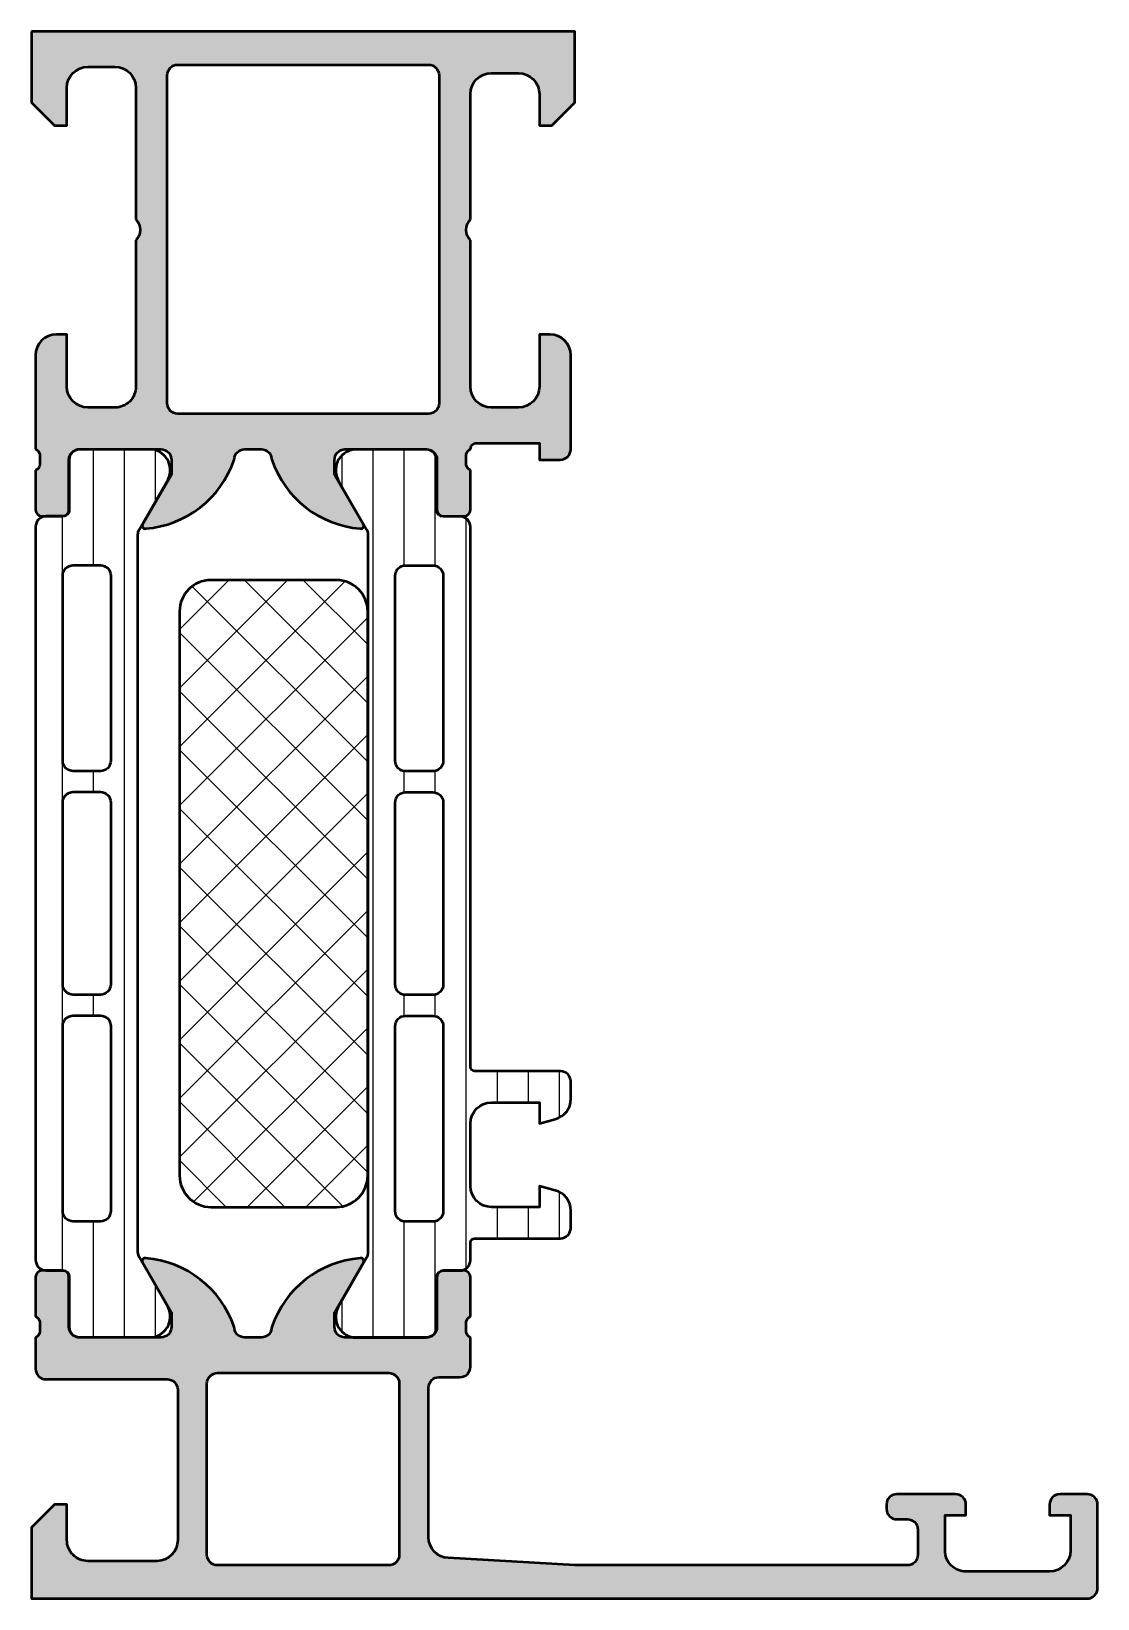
# Model space of a CAD drawing. Extents: x 0 to 51, y 0 to 75.
import ezdxf

# ---------------------------------------------------------------- set-up
doc = ezdxf.new("R2010")
doc.units = 0
for name, color, linetype, lineweight in [('0S-Alu contour', 7, 'Continuous', 50), ('0S-Alu hatch', 252, 'Continuous', 25), ('0S-Plastic contour', 254, 'Continuous', 50), ('0S-Plastic hatch', 253, 'Continuous', 25), ('0S-PT contour', 91, 'Continuous', 50), ('0S-PT hatch', 103, 'Continuous', 25)]:
    doc.layers.add(name, color=color, linetype=linetype, lineweight=lineweight)

# ---------------------------------------------------------------- blocks, each defined once
blk = doc.blocks.new('345140__C58E8ED8_11C5_496E_8EA2_32AFE22502A5_')
at = {"layer": '0S-Alu hatch'}
h = blk.add_hatch(color=256, dxfattribs=at)
edge = h.paths.add_edge_path()
edge.add_line((0, 75), (0, 71.6))
edge.add_line((0, 71.6), (1.1, 70.5))
edge.add_line((1.1, 70.5), (1.7, 70.5))
edge.add_line((1.7, 70.5), (1.7, 72.3))
edge.add_ellipse((2.7, 72.3), major_axis=(-1, 0), ratio=1, start_angle=270.00332, end_angle=359.99679, ccw=False)
edge.add_line((2.7, 73.3), (4, 73.3))
edge.add_ellipse((4, 72.3), major_axis=(-1, 0), ratio=1, start_angle=180.00035, end_angle=269.99965, ccw=False)
edge.add_line((5, 72.3), (5, 66))
edge.add_ellipse((4.475, 65.5), major_axis=(-0.725, 0), ratio=1, start_angle=136.39586, end_angle=223.60414, ccw=False)
edge.add_line((5, 65), (5, 58))
edge.add_ellipse((4, 58), major_axis=(-1, 0), ratio=1, start_angle=89.99822, end_angle=180.00178, ccw=False)
edge.add_line((4, 57), (2.7, 57))
edge.add_ellipse((2.7, 58), major_axis=(-1, 0), ratio=1, start_angle=0.00108, end_angle=89.99881, ccw=False)
edge.add_line((1.7, 58), (1.7, 60.5))
edge.add_line((1.7, 60.5), (1.2, 60.5))
edge.add_arc((1.2, 59.5), 1, 90.00197, 179.99803)
edge.add_line((0.2, 59.5), (0.2, 55))
edge.add_ellipse((0.122, 54.733), major_axis=(-0.278, 0), ratio=1, start_angle=178.81773, end_angle=253.65576, ccw=False)
edge.add_line((0.4, 54.727), (0.4, 54.273))
edge.add_ellipse((0.121, 54.268), major_axis=(-0.279, 0), ratio=1, start_angle=106.435, end_angle=181.15338, ccw=False)
edge.add_line((0.2, 54), (0.2, 52.1))
edge.add_arc((0.5, 52.1), 0.3, 180, 270)
edge.add_line((0.5, 51.8), (1.5, 51.8))
edge.add_arc((1.5, 52.1), 0.3, 270, 360)
edge.add_line((1.8, 52.1), (1.8, 54.5))
edge.add_ellipse((2.3, 54.5), major_axis=(-0.5, 0), ratio=1, start_angle=270.00306, end_angle=359.99694, ccw=False)
edge.add_line((2.3, 55), (6.2, 55))
edge.add_ellipse((6.2, 54.5), major_axis=(-0.5, 0), ratio=1, start_angle=179.9994, end_angle=270.00148, ccw=False)
edge.add_line((6.7, 54.5), (6.7, 53.8))
edge.add_line((6.7, 53.8), (5.312, 51.396))
edge.add_arc((5.436, 51.338), 0.137, 154.93884, 284.92663)
edge.add_arc((5.082, 56.066), 4.876, 274.5692, 341.26779)
edge.add_ellipse((10.2, 54.5), major_axis=(-0.5, 0), ratio=1, start_angle=270.00002, end_angle=359.99998, ccw=False)
edge.add_line((10.2, 55), (11, 55))
edge.add_ellipse((11, 54.5), major_axis=(-0.5, 0), ratio=1, start_angle=179.99958, end_angle=270.00042, ccw=False)
edge.add_arc((16.121, 56.07), 4.88, 198.76219, 265.40083)
edge.add_arc((15.763, 51.339), 0.137, 255.72769, 384.40684)
edge.add_line((15.888, 51.396), (14.5, 53.8))
edge.add_line((14.5, 53.8), (14.5, 54.5))
edge.add_ellipse((15, 54.5), major_axis=(-0.5, 0), ratio=1, start_angle=-90.00148, end_angle=0.0006, ccw=False)
edge.add_line((15, 55), (18.9, 55))
edge.add_ellipse((18.9, 54.5), major_axis=(-0.5, 0), ratio=1, start_angle=180.00306, end_angle=269.99694, ccw=False)
edge.add_line((19.4, 54.5), (19.4, 52.1))
edge.add_arc((19.7, 52.1), 0.3, 180, 270)
edge.add_line((19.7, 51.8), (20.7, 51.8))
edge.add_arc((20.7, 52.1), 0.3, 270, 360)
edge.add_line((21, 52.1), (21, 54))
edge.add_ellipse((21.119, 54.297), major_axis=(-0.319, 0), ratio=1, start_angle=4.18838, end_angle=68.22324, ccw=False)
edge.add_line((20.8, 54.273), (20.8, 54.727))
edge.add_ellipse((21.119, 54.704), major_axis=(-0.319, 0), ratio=1, start_angle=291.76454, end_angle=355.81774, ccw=False)
edge.add_line((21, 55), (21.04, 55.15))
edge.add_ellipse((21.299, 55.001), major_axis=(-0.299, 0), ratio=1, start_angle=269.8779, end_angle=330.04189, ccw=False)
edge.add_line((21.3, 55.3), (24.3, 55.3))
edge.add_line((24.3, 55.3), (24.3, 54.5))
edge.add_line((24.3, 54.5), (25.3, 54.5))
edge.add_arc((25.3, 55), 0.5, 269.99648, 360.00265)
edge.add_line((25.8, 55), (25.8, 59.5))
edge.add_arc((24.8, 59.5), 1, 0.00501, 89.99499)
edge.add_line((24.8, 60.5), (24.3, 60.5))
edge.add_line((24.3, 60.5), (24.3, 58))
edge.add_ellipse((23.3, 58), major_axis=(-1, 0), ratio=1, start_angle=90.00501, end_angle=179.99499, ccw=False)
edge.add_line((23.3, 57), (22, 57))
edge.add_ellipse((22, 58), major_axis=(-1, 0), ratio=1, start_angle=0.00337, end_angle=89.99663, ccw=False)
edge.add_line((21, 58), (21, 65))
edge.add_ellipse((21.525, 65.5), major_axis=(-0.725, 0), ratio=1, start_angle=-43.61158, end_angle=43.61158, ccw=False)
edge.add_line((21, 66), (21, 72))
edge.add_ellipse((22, 72), major_axis=(-1, 0), ratio=1, start_angle=270.00314, end_angle=359.9973, ccw=False)
edge.add_line((22, 73), (23.3, 73))
edge.add_ellipse((23.3, 72), major_axis=(-1, 0), ratio=1, start_angle=180.00538, end_angle=269.99505, ccw=False)
edge.add_line((24.3, 72), (24.3, 70.5))
edge.add_line((24.3, 70.5), (24.9, 70.5))
edge.add_line((24.9, 70.5), (26, 71.6))
edge.add_line((26, 71.6), (26, 75))
edge.add_line((26, 75), (0, 75))
edge = h.paths.add_edge_path()
edge.add_line((6.5, 57.2), (6.5, 72.9))
edge.add_ellipse((7, 72.9), major_axis=(-0.5, 0), ratio=1, start_angle=270.00031, end_angle=359.99969, ccw=False)
edge.add_line((7, 73.4), (19, 73.4))
edge.add_ellipse((19, 72.9), major_axis=(-0.5, 0), ratio=1, start_angle=180.00031, end_angle=269.99969, ccw=False)
edge.add_line((19.5, 72.9), (19.5, 57.2))
edge.add_ellipse((19, 57.2), major_axis=(-0.5, 0), ratio=1, start_angle=90.00031, end_angle=179.99969, ccw=False)
edge.add_line((19, 56.7), (7, 56.7))
edge.add_ellipse((7, 57.2), major_axis=(-0.5, 0), ratio=1, start_angle=0.00031, end_angle=89.99969, ccw=False)
at = {"layer": '0S-Alu contour', "color": 7}
for points in [[(0, 75), (0, 71.6), (1.1, 70.5), (1.7, 70.5), (1.7, 72.3)], [(24.3, 72), (24.3, 70.5), (24.9, 70.5), (26, 71.6), (26, 75), (0, 75)], [(2.7, 73.3), (4, 73.3)], [(6.5, 57.2), (6.5, 72.9)], [(7, 73.4), (19, 73.4)], [(19.5, 72.9), (19.5, 57.2)], [(22, 73), (23.3, 73)], [(5, 72.3), (5, 66)], [(21, 66), (21, 72)], [(5, 65), (5, 58)], [(21, 58), (21, 65)], [(1.7, 58), (1.7, 60.5), (1.2, 60.5)], [(24.8, 60.5), (24.3, 60.5), (24.3, 58)], [(0.2, 59.5), (0.2, 55)], [(25.8, 55), (25.8, 59.5)], [(4, 57), (2.7, 57)], [(19, 56.7), (7, 56.7)], [(23.3, 57), (22, 57)], [(2.3, 55), (6.2, 55)], [(10.2, 55), (11, 55)], [(15, 55), (18.9, 55)], [(21, 55), (21.04, 55.15)], [(21.3, 55.3), (24.3, 55.3), (24.3, 54.5), (25.3, 54.5)], [(0.2, 54), (0.2, 52.1)], [(0.4, 54.727), (0.4, 54.273)], [(1.8, 52.1), (1.8, 54.5)], [(6.7, 54.5), (6.7, 53.8), (5.312, 51.396)], [(15.888, 51.396), (14.5, 53.8), (14.5, 54.5)], [(19.4, 54.5), (19.4, 52.1)], [(20.8, 54.273), (20.8, 54.727)], [(21, 52.1), (21, 54)], [(0.5, 51.8), (1.5, 51.8)], [(19.7, 51.8), (20.7, 51.8)]]:
    blk.add_lwpolyline(points, dxfattribs=at)
at = {"layer": '0S-Alu contour', "color": 7, "extrusion": (0, 0, -1)}
for centre, radius, start, end in [((-2.7, 72.3), 1, 0.00321, 89.99668), ((-4, 72.3), 1, 90.00035, 179.99965), ((-7, 72.9), 0.5, 0.00031, 89.99969), ((-19, 72.9), 0.5, 90.00031, 179.99969), ((-22, 72), 1, 0.0027, 89.99686), ((-23.3, 72), 1, 90.00495, 179.99462), ((-4.475, 65.5), 0.725, 136.39586, 223.60414), ((-21.525, 65.5), 0.725, 316.38842, 43.61158), ((-2.7, 58), 1, 270.00119, 359.99892), ((-4, 58), 1, 179.99822, 270.00178), ((-22, 58), 1, 270.00337, 359.99663), ((-23.3, 58), 1, 180.00501, 269.99499), ((-7, 57.2), 0.5, 270.00031, 359.99969), ((-19, 57.2), 0.5, 180.00031, 269.99969), ((-0.122, 54.733), 0.278, 106.34424, 181.18227), ((-2.3, 54.5), 0.5, 0.00306, 89.99694), ((-6.2, 54.5), 0.5, 89.99852, 180.0006), ((-10.2, 54.5), 0.5, 0.00002, 89.99998), ((-11, 54.5), 0.5, 89.99958, 180.00042), ((-15, 54.5), 0.5, 359.9994, 90.00148), ((-18.9, 54.5), 0.5, 90.00306, 179.99694), ((-21.119, 54.704), 0.319, 4.18226, 68.23546), ((-21.299, 55.001), 0.299, 29.95811, 90.1221), ((-0.121, 54.268), 0.279, 178.84662, 253.565), ((-21.119, 54.297), 0.319, 291.77676, 355.81162)]:
    blk.add_arc(centre, radius, start, end, dxfattribs=at)
at = {"layer": '0S-Alu contour', "color": 7}
for centre, radius, start, end in [((1.2, 59.5), 1, 90.00197, 179.99803), ((24.8, 59.5), 1, 0.00501, 89.99499), ((25.3, 55), 0.5, 269.99648, 0.00265), ((5.082, 56.066), 4.876, 274.5692, 341.26779), ((16.121, 56.07), 4.88, 198.76219, 265.40083), ((0.5, 52.1), 0.3, 180, 270), ((1.5, 52.1), 0.3, 270, 0), ((19.7, 52.1), 0.3, 180, 270), ((20.7, 52.1), 0.3, 270, 0), ((5.436, 51.338), 0.137, 154.93884, 284.92663), ((15.763, 51.339), 0.137, 255.72769, 24.40684)]:
    blk.add_arc(centre, radius, start, end, dxfattribs=at)
blk = doc.blocks.new('284025__89F9184C_3C4B_4078_AF46_F440FC7B92FA___786A165F_29F0_4027_96A8_E751377C8B4F_')
at = {"layer": '0S-Plastic hatch'}
h = blk.add_hatch(dxfattribs=at)
h.set_pattern_fill('ANSI31', color=256, scale=0.468, angle=45, style=0)
edge = h.paths.add_edge_path()
edge.add_line((0.199, 51.292), (0.2, 16.21))
edge.add_arc((0.7, 16.21), 0.5, 180.00182, 270.00202)
edge.add_line((0.7, 15.71), (1.51, 15.71))
edge.add_ellipse((1.51, 15.41), major_axis=(-0.3, 0), ratio=1, start_angle=180.00208, end_angle=270.00202, ccw=False)
edge.add_line((1.81, 15.41), (1.81, 13.01))
edge.add_arc((2.31, 13.01), 0.5, 180.00177, 270.00209)
edge.add_line((2.31, 12.51), (5.787, 12.51))
edge.add_arc((5.644, 13.5), 1, 278.18368, 392.72909)
edge.add_line((6.485, 14.041), (5.167, 16.324))
edge.add_ellipse((5.6, 16.574), major_axis=(-0.5, 0), ratio=1, start_angle=0.00181, end_angle=30.00207, ccw=False)
edge.add_line((5.1, 16.574), (5.099, 50.928))
edge.add_ellipse((5.599, 50.928), major_axis=(-0.5, 0), ratio=1, start_angle=-29.99792, end_angle=0.00181, ccw=False)
edge.add_line((5.166, 51.178), (6.484, 53.462))
edge.add_arc((5.643, 54.003), 1, 327.27506, 441.82047)
edge.add_line((5.785, 54.993), (2.309, 54.992))
edge.add_arc((2.309, 54.492), 0.5, 90.00209, 180.01)
edge.add_line((1.809, 54.492), (1.809, 52.092))
edge.add_ellipse((1.509, 52.092), major_axis=(-0.3, 0), ratio=1, start_angle=90.00202, end_angle=180.01, ccw=False)
edge.add_line((1.509, 51.792), (0.699, 51.792))
edge.add_arc((0.699, 51.292), 0.5, 90.00202, 180.00182)
edge = h.paths.add_edge_path()
edge.add_line((3.799, 48.951), (3.799, 40.101))
edge.add_ellipse((3.299, 40.101), major_axis=(-0.5, 0), ratio=1, start_angle=89.99958, end_angle=180.00042, ccw=False)
edge.add_line((3.299, 39.601), (1.999, 39.601))
edge.add_ellipse((1.999, 40.101), major_axis=(-0.5, 0), ratio=1, start_angle=0, end_angle=90.0019, ccw=False)
edge.add_line((1.499, 40.101), (1.499, 48.951))
edge.add_ellipse((1.999, 48.951), major_axis=(-0.5, 0), ratio=1, start_angle=270, end_angle=360, ccw=False)
edge.add_line((1.999, 49.451), (3.299, 49.451))
edge.add_ellipse((3.299, 48.951), major_axis=(-0.5, 0), ratio=1, start_angle=180, end_angle=270, ccw=False)
edge = h.paths.add_edge_path()
edge.add_line((3.799, 38.101), (3.799, 29.401))
edge.add_ellipse((3.299, 29.401), major_axis=(-0.5, 0), ratio=1, start_angle=90, end_angle=180, ccw=False)
edge.add_line((3.299, 28.901), (1.999, 28.901))
edge.add_ellipse((1.999, 29.401), major_axis=(-0.5, 0), ratio=1, start_angle=0, end_angle=90, ccw=False)
edge.add_line((1.499, 29.401), (1.499, 38.101))
edge.add_ellipse((1.999, 38.101), major_axis=(-0.5, 0), ratio=1, start_angle=270, end_angle=360, ccw=False)
edge.add_line((1.999, 38.601), (3.299, 38.601))
edge.add_ellipse((3.299, 38.101), major_axis=(-0.5, 0), ratio=1, start_angle=180, end_angle=270, ccw=False)
edge = h.paths.add_edge_path()
edge.add_line((3.799, 27.401), (3.799, 18.551))
edge.add_ellipse((3.299, 18.551), major_axis=(-0.5, 0), ratio=1, start_angle=89.99958, end_angle=180.00042, ccw=False)
edge.add_line((3.299, 18.051), (1.999, 18.051))
edge.add_ellipse((1.999, 18.551), major_axis=(-0.5, 0), ratio=1, start_angle=0, end_angle=90.0019, ccw=False)
edge.add_line((1.499, 18.551), (1.499, 27.401))
edge.add_ellipse((1.999, 27.401), major_axis=(-0.5, 0), ratio=1, start_angle=269.9981, end_angle=360, ccw=False)
edge.add_line((1.999, 27.901), (3.299, 27.901))
edge.add_ellipse((3.299, 27.401), major_axis=(-0.5, 0), ratio=1, start_angle=179.99958, end_angle=270.00042, ccw=False)
at = {"layer": '0S-Alu contour', "color": 7}
for points in [[(1.499, 40.101), (1.499, 48.951)], [(1.999, 49.451), (3.299, 49.451)], [(3.799, 48.951), (3.799, 40.101)], [(3.299, 39.601), (1.999, 39.601)], [(1.999, 38.601), (3.299, 38.601)], [(1.499, 29.401), (1.499, 38.101)], [(3.799, 38.101), (3.799, 29.401)], [(3.299, 28.901), (1.999, 28.901)], [(1.999, 27.901), (3.299, 27.901)], [(1.499, 18.551), (1.499, 27.401)], [(3.799, 27.401), (3.799, 18.551)], [(3.299, 18.051), (1.999, 18.051)]]:
    blk.add_lwpolyline(points, dxfattribs=at)
at = {"layer": '0S-Alu contour', "color": 7, "extrusion": (0, 0, -1)}
for centre, start, end in [((-1.999, 48.951), 0, 90), ((-3.299, 48.951), 90, 180), ((-1.999, 40.101), 269.9981, 0), ((-3.299, 40.101), 179.99958, 270.00042), ((-1.999, 38.101), 0, 90), ((-3.299, 38.101), 90, 180), ((-1.999, 29.401), 270, 0), ((-3.299, 29.401), 180, 270), ((-1.999, 27.401), 0, 90.0019), ((-3.299, 27.401), 89.99958, 180.00042), ((-1.999, 18.551), 269.9981, 0), ((-3.299, 18.551), 179.99958, 270.00042)]:
    blk.add_arc(centre, 0.5, start, end, dxfattribs=at)
at = {"layer": '0S-Plastic contour', "color": 7}
for points in [[(5.785, 54.993), (2.309, 54.992)], [(1.809, 54.492), (1.809, 52.092)], [(5.166, 51.178), (6.484, 53.462)], [(1.509, 51.792), (0.699, 51.792)], [(0.199, 51.292), (0.2, 16.21)], [(5.1, 16.574), (5.099, 50.928)], [(6.485, 14.041), (5.167, 16.324)], [(0.7, 15.71), (1.51, 15.71)], [(1.81, 15.41), (1.81, 13.01)], [(2.31, 12.51), (5.787, 12.51)]]:
    blk.add_lwpolyline(points, dxfattribs=at)
for centre, radius, start, end in [((2.309, 54.492), 0.5, 90.00209, 180.01), ((5.643, 54.003), 1, 327.27506, 81.82047), ((0.699, 51.292), 0.5, 90.00202, 180.00182), ((0.7, 16.21), 0.5, 180.00182, 270.00202), ((5.644, 13.5), 1, 278.18368, 32.72909), ((2.31, 13.01), 0.5, 180.00177, 270.00209)]:
    blk.add_arc(centre, radius, start, end, dxfattribs=at)
at = {"layer": '0S-Plastic contour', "color": 7, "extrusion": (0, 0, -1)}
for centre, radius, start, end in [((-1.509, 52.092), 0.3, 179.99, 269.99798), ((-5.599, 50.928), 0.5, 359.99819, 29.99792), ((-5.6, 16.574), 0.5, 329.99793, 359.99819), ((-1.51, 15.41), 0.3, 89.99798, 179.99792)]:
    blk.add_arc(centre, radius, start, end, dxfattribs=at)
blk = doc.blocks.new('284025__B64DA38F_B1B7_46C6_9AAD_1179C57F4DB4___A63BC51B_9C4C_4E26_A250_4DE103277582_')
at = {"layer": '0S-Plastic hatch'}
h = blk.add_hatch(dxfattribs=at)
h.set_pattern_fill('ANSI31', color=256, scale=0.468, angle=45, style=0)
edge = h.paths.add_edge_path()
edge.add_line((16.1, 50.918), (16.101, 16.564))
edge.add_ellipse((15.601, 16.564), major_axis=(-0.5, 0), ratio=1, start_angle=150.00208, end_angle=180.00202, ccw=False)
edge.add_line((16.034, 16.314), (14.716, 14.03))
edge.add_arc((15.557, 13.49), 1, 147.27506, 261.82047)
edge.add_line((15.415, 12.5), (18.891, 12.5))
edge.add_arc((18.891, 13), 0.5, 270.00177, 360.00238)
edge.add_line((19.391, 13), (19.391, 15.4))
edge.add_ellipse((19.691, 15.4), major_axis=(-0.3, 0), ratio=1, start_angle=-89.99792, end_angle=0.00208, ccw=False)
edge.add_line((19.691, 15.7), (20.501, 15.7))
edge.add_arc((20.501, 16.2), 0.5, 270.00177, 360.00238)
edge.add_line((21.001, 16.2), (21.002, 17.041))
edge.add_ellipse((21.202, 17.041), major_axis=(-0.2, 0), ratio=1, start_angle=270, end_angle=360, ccw=False)
edge.add_line((21.202, 17.241), (25.302, 17.241))
edge.add_arc((25.302, 17.741), 0.5, 270, 360)
edge.add_line((25.802, 17.741), (25.802, 18.572))
edge.add_arc((24.802, 18.572), 1, 0, 75)
edge.add_line((25.061, 19.538), (24.302, 19.741))
edge.add_line((24.302, 19.741), (24.302, 18.741))
edge.add_line((24.302, 18.741), (22.002, 18.741))
edge.add_ellipse((22.004, 19.745), major_axis=(-1.004, 0), ratio=1, start_angle=0.23409, end_angle=89.90247, ccw=False)
edge.add_line((21, 19.741), (21, 22.741))
edge.add_ellipse((22.004, 22.737), major_axis=(-1.004, 0), ratio=1, start_angle=270.09752, end_angle=359.77014, ccw=False)
edge.add_line((22.002, 23.741), (24.302, 23.741))
edge.add_line((24.302, 23.741), (24.302, 22.741))
edge.add_line((24.302, 22.741), (25.061, 22.945))
edge.add_arc((24.802, 23.91), 1, 285, 360)
edge.add_line((25.802, 23.91), (25.802, 24.741))
edge.add_arc((25.302, 24.741), 0.5, 0, 90)
edge.add_line((25.302, 25.241), (21.202, 25.241))
edge.add_ellipse((21.204, 25.445), major_axis=(-0.204, 0), ratio=1, start_angle=1.15587, end_angle=89.51494, ccw=False)
edge.add_line((21, 25.441), (21, 51.283))
edge.add_arc((20.5, 51.283), 0.5, 0.00177, 90.00238)
edge.add_line((20.5, 51.783), (19.69, 51.783))
edge.add_ellipse((19.69, 52.083), major_axis=(-0.3, 0), ratio=1, start_angle=0.00208, end_angle=90.00208, ccw=False)
edge.add_line((19.39, 52.083), (19.39, 54.483))
edge.add_arc((18.89, 54.483), 0.5, 0.00177, 90.00238)
edge.add_line((18.89, 54.983), (15.413, 54.982))
edge.add_arc((15.556, 53.993), 1, 98.18368, 212.72909)
edge.add_line((14.714, 53.452), (16.033, 51.168))
edge.add_ellipse((15.6, 50.918), major_axis=(-0.5, 0), ratio=1, start_angle=180.00214, end_angle=210.00207, ccw=False)
edge = h.paths.add_edge_path()
edge.add_line((19.701, 48.941), (19.701, 40.091))
edge.add_ellipse((19.201, 40.091), major_axis=(-0.5, 0), ratio=1, start_angle=89.9981, end_angle=180, ccw=False)
edge.add_line((19.201, 39.591), (17.901, 39.591))
edge.add_ellipse((17.901, 40.091), major_axis=(-0.5, 0), ratio=1, start_angle=-0.00042, end_angle=90.00042, ccw=False)
edge.add_line((17.401, 40.091), (17.401, 48.941))
edge.add_ellipse((17.901, 48.941), major_axis=(-0.5, 0), ratio=1, start_angle=-90.00042, end_angle=0.00042, ccw=False)
edge.add_line((17.901, 49.441), (19.201, 49.441))
edge.add_ellipse((19.201, 48.941), major_axis=(-0.5, 0), ratio=1, start_angle=180, end_angle=270.0019, ccw=False)
edge = h.paths.add_edge_path()
edge.add_line((19.701, 38.091), (19.701, 29.391))
edge.add_ellipse((19.201, 29.391), major_axis=(-0.5, 0), ratio=1, start_angle=90, end_angle=180, ccw=False)
edge.add_line((19.201, 28.891), (17.901, 28.891))
edge.add_ellipse((17.901, 29.391), major_axis=(-0.5, 0), ratio=1, start_angle=0, end_angle=90, ccw=False)
edge.add_line((17.401, 29.391), (17.401, 38.091))
edge.add_ellipse((17.901, 38.091), major_axis=(-0.5, 0), ratio=1, start_angle=270, end_angle=360, ccw=False)
edge.add_line((17.901, 38.591), (19.201, 38.591))
edge.add_ellipse((19.201, 38.091), major_axis=(-0.5, 0), ratio=1, start_angle=180, end_angle=270, ccw=False)
edge = h.paths.add_edge_path()
edge.add_line((17.401, 18.541), (17.401, 27.391))
edge.add_ellipse((17.901, 27.391), major_axis=(-0.5, 0), ratio=1, start_angle=-90.00042, end_angle=0.00042, ccw=False)
edge.add_line((17.901, 27.891), (19.201, 27.891))
edge.add_ellipse((19.201, 27.391), major_axis=(-0.5, 0), ratio=1, start_angle=180, end_angle=270.0019, ccw=False)
edge.add_line((19.701, 27.391), (19.701, 18.541))
edge.add_ellipse((19.201, 18.541), major_axis=(-0.5, 0), ratio=1, start_angle=90, end_angle=180, ccw=False)
edge.add_line((19.201, 18.041), (17.901, 18.041))
edge.add_ellipse((17.901, 18.541), major_axis=(-0.5, 0), ratio=1, start_angle=0, end_angle=90, ccw=False)
at = {"layer": '0S-Alu contour', "color": 7}
for points in [[(17.401, 40.091), (17.401, 48.941)], [(17.901, 49.441), (19.201, 49.441)], [(19.701, 48.941), (19.701, 40.091)], [(19.201, 39.591), (17.901, 39.591)], [(17.901, 38.591), (19.201, 38.591)], [(17.401, 29.391), (17.401, 38.091)], [(19.701, 38.091), (19.701, 29.391)], [(19.201, 28.891), (17.901, 28.891)], [(17.901, 27.891), (19.201, 27.891)], [(17.401, 18.541), (17.401, 27.391)], [(19.701, 27.391), (19.701, 18.541)], [(19.201, 18.041), (17.901, 18.041)]]:
    blk.add_lwpolyline(points, dxfattribs=at)
at = {"layer": '0S-Alu contour', "color": 7, "extrusion": (0, 0, -1)}
for centre, start, end in [((-17.901, 48.941), 359.99958, 90.00042), ((-19.201, 48.941), 89.9981, 180), ((-17.901, 40.091), 269.99958, 0.00042), ((-19.201, 40.091), 180, 270.0019), ((-17.901, 38.091), 0, 90), ((-19.201, 38.091), 90, 180), ((-17.901, 29.391), 270, 0), ((-19.201, 29.391), 180, 270), ((-17.901, 27.391), 359.99958, 90.00042), ((-19.201, 27.391), 89.9981, 180), ((-17.901, 18.541), 270, 0), ((-19.201, 18.541), 180, 270)]:
    blk.add_arc(centre, 0.5, start, end, dxfattribs=at)
at = {"layer": '0S-Plastic contour', "color": 7}
for points in [[(18.89, 54.983), (15.413, 54.982)], [(19.39, 52.083), (19.39, 54.483)], [(14.714, 53.452), (16.033, 51.168)], [(20.5, 51.783), (19.69, 51.783)], [(21, 25.441), (21, 51.283)], [(16.1, 50.918), (16.101, 16.564)], [(25.302, 25.241), (21.202, 25.241)], [(25.802, 23.91), (25.802, 24.741)], [(22.002, 23.741), (24.302, 23.741), (24.302, 22.741), (25.061, 22.945)], [(21, 19.741), (21, 22.741)], [(25.061, 19.538), (24.302, 19.741), (24.302, 18.741), (22.002, 18.741)], [(25.802, 17.741), (25.802, 18.572)], [(21.001, 16.2), (21.002, 17.041)], [(21.202, 17.241), (25.302, 17.241)], [(16.034, 16.314), (14.716, 14.03)], [(19.391, 13), (19.391, 15.4)], [(19.691, 15.7), (20.501, 15.7)], [(15.415, 12.5), (18.891, 12.5)]]:
    blk.add_lwpolyline(points, dxfattribs=at)
for centre, radius, start, end in [((15.556, 53.993), 1, 98.18368, 212.72909), ((18.89, 54.483), 0.5, 0.00177, 90.00238), ((20.5, 51.283), 0.5, 0.00177, 90.00238), ((25.302, 24.741), 0.5, 0, 90), ((24.802, 23.91), 1, 285, 0), ((24.802, 18.572), 1, 0, 75), ((25.302, 17.741), 0.5, 270, 0), ((20.501, 16.2), 0.5, 270.00177, 0.00238), ((15.557, 13.49), 1, 147.27506, 261.82047), ((18.891, 13), 0.5, 270.00177, 0.00238)]:
    blk.add_arc(centre, radius, start, end, dxfattribs=at)
at = {"layer": '0S-Plastic contour', "color": 7, "extrusion": (0, 0, -1)}
for centre, radius, start, end in [((-19.69, 52.083), 0.3, 269.99792, 359.99792), ((-15.6, 50.918), 0.5, 149.99793, 179.99786), ((-21.204, 25.445), 0.204, 270.48506, 358.84413), ((-22.004, 22.737), 1.004, 0.22986, 89.90248), ((-22.004, 19.745), 1.004, 270.09753, 359.76591), ((-15.601, 16.564), 0.5, 179.99798, 209.99792), ((-21.202, 17.041), 0.2, 0, 90), ((-19.691, 15.4), 0.3, 359.99792, 89.99792)]:
    blk.add_arc(centre, radius, start, end, dxfattribs=at)
blk = doc.blocks.new('382110__E915E956_EB5B_442B_89F7_4C92786B97A2_')
at = {"layer": '0S-PT hatch'}
h = blk.add_hatch(dxfattribs=at)
h.set_pattern_fill('ANSI37', color=256, scale=0.625, angle=90, style=0)
edge = h.paths.add_edge_path()
edge.add_arc((8.588, 47.241), 1.5, 90, 180)
edge.add_line((7.088, 47.241), (7.088, 20.241))
edge.add_arc((8.588, 20.241), 1.5, 180, 270)
edge.add_line((8.588, 18.741), (14.588, 18.741))
edge.add_arc((14.588, 20.241), 1.5, 270, 360)
edge.add_line((16.088, 20.241), (16.088, 47.241))
edge.add_arc((14.588, 47.241), 1.5, 0, 90)
edge.add_line((14.588, 48.741), (8.588, 48.741))
at = {"layer": '0S-PT contour', "color": 7}
for points in [[(14.588, 48.741), (8.588, 48.741)], [(7.088, 47.241), (7.088, 20.241)], [(16.088, 20.241), (16.088, 47.241)], [(8.588, 18.741), (14.588, 18.741)]]:
    blk.add_lwpolyline(points, dxfattribs=at)
for centre, start, end in [((8.588, 47.241), 90, 180), ((14.588, 47.241), 0, 90), ((8.588, 20.241), 180, 270), ((14.588, 20.241), 270, 0)]:
    blk.add_arc(centre, 1.5, start, end, dxfattribs=at)
blk = doc.blocks.new('345040__57990280_23AB_489F_A9C4_E041D66E175B_')
at = {"layer": '0S-Alu hatch'}
h = blk.add_hatch(color=256, dxfattribs=at)
edge = h.paths.add_edge_path()
edge.add_line((0.7, 10.5), (6.5, 10.5))
edge.add_ellipse((6.5, 10), major_axis=(-0.5, 0), ratio=1, start_angle=179.99958, end_angle=270.00042, ccw=False)
edge.add_line((7, 10), (7, 2.8))
edge.add_ellipse((6, 2.8), major_axis=(-1, 0), ratio=1, start_angle=90.00114, end_angle=179.99887, ccw=False)
edge.add_line((6, 1.8), (2.7, 1.8))
edge.add_ellipse((2.7, 2.8), major_axis=(-1, 0), ratio=1, start_angle=-0.00178, end_angle=90.00178, ccw=False)
edge.add_line((1.7, 2.8), (1.7, 4.5))
edge.add_line((1.7, 4.5), (1.1, 4.5))
edge.add_line((1.1, 4.5), (0, 3.4))
edge.add_line((0, 3.4), (0, 0))
edge.add_line((0, 0), (50.5, 0))
edge.add_arc((50.5, 0.5), 0.5, 269.99958, 360.00042)
edge.add_line((51, 0.5), (51, 4.5))
edge.add_arc((50.5, 4.5), 0.5, 359.99958, 450.00042)
edge.add_line((50.5, 5), (49.2, 5))
edge.add_arc((49.2, 4.5), 0.5, 89.99768, 180.00582)
edge.add_line((48.7, 4.5), (48.7, 4))
edge.add_line((48.7, 4), (49.7, 4))
edge.add_line((49.7, 4), (49.7, 2.3))
edge.add_ellipse((48.7, 2.3), major_axis=(-1, 0), ratio=1, start_angle=90.00248, end_angle=179.99753, ccw=False)
edge.add_line((48.7, 1.3), (44.7, 1.3))
edge.add_ellipse((44.7, 2.3), major_axis=(-1, 0), ratio=1, start_angle=-0.00271, end_angle=90.00096, ccw=False)
edge.add_line((43.7, 2.3), (43.7, 4))
edge.add_line((43.7, 4), (44.7, 4))
edge.add_line((44.7, 4), (44.7, 4.5))
edge.add_arc((44.2, 4.5), 0.5, 0.00558, 89.99442)
edge.add_line((44.2, 5), (41.4, 5))
edge.add_arc((41.4, 4.5), 0.5, 89.99842, 180.00158)
edge.add_line((40.9, 4.5), (40.9, 4.3))
edge.add_arc((41.4, 4.3), 0.5, 179.99852, 270.00148)
edge.add_line((41.4, 3.8), (41.9, 3.8))
edge.add_ellipse((41.9, 3.3), major_axis=(-0.5, 0), ratio=1, start_angle=180.00031, end_angle=269.99969, ccw=False)
edge.add_line((42.4, 3.3), (42.4, 2.1))
edge.add_ellipse((41.9, 2.1), major_axis=(-0.5, 0), ratio=1, start_angle=89.99958, end_angle=180.00043, ccw=False)
edge.add_line((41.9, 1.6), (26, 1.6))
edge.add_line((26, 1.6), (19.943, 1.946))
edge.add_ellipse((20, 2.944), major_axis=(-1, 0), ratio=1, start_angle=-0.00067, end_angle=86.73072, ccw=False)
edge.add_line((19, 2.944), (19, 10.1))
edge.add_ellipse((19.5, 10.1), major_axis=(-0.5, 0), ratio=1, start_angle=270, end_angle=360, ccw=False)
edge.add_line((19.5, 10.6), (20.5, 10.6))
edge.add_arc((20.5, 11.1), 0.5, 270, 360)
edge.add_line((21, 11.1), (21, 12.5))
edge.add_ellipse((21.118, 12.796), major_axis=(-0.319, 0), ratio=1, start_angle=4.18197, end_angle=68.23642, ccw=False)
edge.add_line((20.8, 12.773), (20.8, 13.227))
edge.add_ellipse((21.118, 13.204), major_axis=(-0.319, 0), ratio=1, start_angle=291.76433, end_angle=355.82405, ccw=False)
edge.add_line((21, 13.5), (21, 15.4))
edge.add_arc((20.7, 15.4), 0.3, 0, 90)
edge.add_line((20.7, 15.7), (19.7, 15.7))
edge.add_arc((19.7, 15.4), 0.3, 90, 180)
edge.add_line((19.4, 15.4), (19.4, 13))
edge.add_ellipse((18.9, 13), major_axis=(-0.5, 0), ratio=1, start_angle=90.00306, end_angle=179.99694, ccw=False)
edge.add_line((18.9, 12.5), (15, 12.5))
edge.add_ellipse((15, 13), major_axis=(-0.5, 0), ratio=1, start_angle=-0.0006, end_angle=90.00148, ccw=False)
edge.add_line((14.5, 13), (14.5, 13.7))
edge.add_line((14.5, 13.7), (15.888, 16.104))
edge.add_arc((15.765, 16.162), 0.137, 334.94247, 464.923)
edge.add_arc((16.118, 11.434), 4.876, 94.56902, 161.26797)
edge.add_ellipse((11, 13), major_axis=(-0.5, 0), ratio=1, start_angle=90.00002, end_angle=179.99998, ccw=False)
edge.add_line((11, 12.5), (10.2, 12.5))
edge.add_ellipse((10.2, 13), major_axis=(-0.5, 0), ratio=1, start_angle=-0.00114, end_angle=90.00114, ccw=False)
edge.add_arc((5.079, 11.43), 4.88, 18.76218, 85.40084)
edge.add_arc((5.437, 16.161), 0.137, 75.72284, 204.41169)
edge.add_line((5.312, 16.104), (6.7, 13.7))
edge.add_line((6.7, 13.7), (6.7, 13))
edge.add_ellipse((6.2, 13), major_axis=(-0.5, 0), ratio=1, start_angle=89.99852, end_angle=180.0006, ccw=False)
edge.add_line((6.2, 12.5), (2.301, 12.5))
edge.add_ellipse((2.3, 13), major_axis=(-0.5, 0), ratio=1, start_angle=0.00306, end_angle=90.11143, ccw=False)
edge.add_line((1.8, 13), (1.8, 15.4))
edge.add_arc((1.5, 15.4), 0.3, 0, 90)
edge.add_line((1.5, 15.7), (0.5, 15.7))
edge.add_arc((0.5, 15.4), 0.3, 90, 180)
edge.add_line((0.2, 15.4), (0.2, 13.5))
edge.add_ellipse((0.121, 13.232), major_axis=(-0.279, 0), ratio=1, start_angle=178.84662, end_angle=253.565, ccw=False)
edge.add_line((0.4, 13.227), (0.4, 12.773))
edge.add_ellipse((0.121, 12.767), major_axis=(-0.279, 0), ratio=1, start_angle=106.43486, end_angle=181.14741, ccw=False)
edge.add_line((0.2, 12.5), (0.2, 11))
edge.add_arc((0.7, 11), 0.5, 179.99842, 270.00158)
edge = h.paths.add_edge_path()
edge.add_line((8.4, 2.1), (8.4, 10.3))
edge.add_ellipse((8.9, 10.3), major_axis=(-0.5, 0), ratio=1, start_angle=270, end_angle=360, ccw=False)
edge.add_line((8.9, 10.8), (17.1, 10.8))
edge.add_ellipse((17.1, 10.3), major_axis=(-0.5, 0), ratio=1, start_angle=180, end_angle=270, ccw=False)
edge.add_line((17.6, 10.3), (17.6, 2.1))
edge.add_ellipse((17.1, 2.1), major_axis=(-0.5, 0), ratio=1, start_angle=90, end_angle=180, ccw=False)
edge.add_line((17.1, 1.6), (8.9, 1.6))
edge.add_ellipse((8.9, 2.1), major_axis=(-0.5, 0), ratio=1, start_angle=0, end_angle=90, ccw=False)
at = {"layer": '0S-Alu contour', "color": 7}
for points in [[(5.312, 16.104), (6.7, 13.7), (6.7, 13)], [(14.5, 13), (14.5, 13.7), (15.888, 16.104)], [(0.2, 15.4), (0.2, 13.5)], [(1.5, 15.7), (0.5, 15.7)], [(1.8, 13), (1.8, 15.4)], [(19.4, 15.4), (19.4, 13)], [(20.7, 15.7), (19.7, 15.7)], [(21, 13.5), (21, 15.4)], [(0.4, 13.227), (0.4, 12.773)], [(20.8, 12.773), (20.8, 13.227)], [(0.2, 12.5), (0.2, 11)], [(6.2, 12.5), (2.301, 12.5)], [(11, 12.5), (10.2, 12.5)], [(18.9, 12.5), (15, 12.5)], [(21, 11.1), (21, 12.5)], [(8.9, 10.8), (17.1, 10.8)], [(19.5, 10.6), (20.5, 10.6)], [(0.7, 10.5), (6.5, 10.5)], [(7, 10), (7, 2.8)], [(8.4, 2.1), (8.4, 10.3)], [(17.6, 10.3), (17.6, 2.1)], [(19, 2.944), (19, 10.1)], [(44.2, 5), (41.4, 5)], [(50.5, 5), (49.2, 5)], [(1.7, 2.8), (1.7, 4.5), (1.1, 4.5), (0, 3.4), (0, 0), (50.5, 0)], [(40.9, 4.5), (40.9, 4.3)], [(41.4, 3.8), (41.9, 3.8)], [(43.7, 2.3), (43.7, 4), (44.7, 4), (44.7, 4.5)], [(48.7, 4.5), (48.7, 4), (49.7, 4), (49.7, 2.3)], [(51, 0.5), (51, 4.5)], [(42.4, 3.3), (42.4, 2.1)], [(6, 1.8), (2.7, 1.8)], [(17.1, 1.6), (8.9, 1.6)], [(41.9, 1.6), (26, 1.6), (19.943, 1.946)], [(48.7, 1.3), (44.7, 1.3)]]:
    blk.add_lwpolyline(points, dxfattribs=at)
for centre, radius, start, end in [((5.437, 16.161), 0.137, 75.72284, 204.41169), ((5.079, 11.43), 4.88, 18.76218, 85.40084), ((16.118, 11.434), 4.876, 94.56902, 161.26797), ((15.765, 16.162), 0.137, 334.94247, 104.923), ((0.5, 15.4), 0.3, 90, 180), ((1.5, 15.4), 0.3, 0, 90), ((19.7, 15.4), 0.3, 90, 180), ((20.7, 15.4), 0.3, 0, 90), ((0.7, 11), 0.5, 179.99842, 270.00158), ((20.5, 11.1), 0.5, 270, 0), ((41.4, 4.5), 0.5, 89.99842, 180.00158), ((44.2, 4.5), 0.5, 0.00558, 89.99442), ((49.2, 4.5), 0.5, 89.99768, 180.00582), ((50.5, 4.5), 0.5, 359.99958, 90.00042), ((41.4, 4.3), 0.5, 179.99852, 270.00148), ((50.5, 0.5), 0.5, 269.99958, 0.00042)]:
    blk.add_arc(centre, radius, start, end, dxfattribs=at)
at = {"layer": '0S-Alu contour', "color": 7, "extrusion": (0, 0, -1)}
for centre, radius, start, end in [((-0.121, 13.232), 0.279, 106.435, 181.15338), ((-0.121, 12.767), 0.279, 178.85259, 253.56514), ((-2.3, 13), 0.5, 269.88857, 359.99694), ((-6.2, 13), 0.5, 179.9994, 270.00148), ((-10.2, 13), 0.5, 269.99886, 0.00114), ((-11, 13), 0.5, 180.00002, 269.99998), ((-15, 13), 0.5, 269.99852, 0.0006), ((-18.9, 13), 0.5, 180.00306, 269.99694), ((-21.118, 13.204), 0.319, 4.17595, 68.23567), ((-21.118, 12.796), 0.319, 291.76358, 355.81803), ((-8.9, 10.3), 0.5, 0, 90), ((-17.1, 10.3), 0.5, 90, 180), ((-19.5, 10.1), 0.5, 0, 90), ((-6.5, 10), 0.5, 89.99958, 180.00042), ((-41.9, 3.3), 0.5, 90.00031, 179.99969), ((-2.7, 2.8), 1, 269.99822, 0.00178), ((-6, 2.8), 1, 180.00113, 269.99886), ((-20, 2.944), 1, 273.26928, 0.00067), ((-44.7, 2.3), 1, 269.99904, 0.00271), ((-48.7, 2.3), 1, 180.00247, 269.99752), ((-8.9, 2.1), 0.5, 270, 0), ((-17.1, 2.1), 0.5, 180, 270), ((-41.9, 2.1), 0.5, 179.99957, 270.00042)]:
    blk.add_arc(centre, radius, start, end, dxfattribs=at)
blk = doc.blocks.new('382110__AD75CE65_F509_44B9_9918_93814C5650D1_')
at = {"layer": '0S-Alu contour', "color": 7}
for name in ['345140__C58E8ED8_11C5_496E_8EA2_32AFE22502A5_', '345040__57990280_23AB_489F_A9C4_E041D66E175B_']:
    blk.add_blockref(name, (0, 0), dxfattribs=at)
at = {"layer": '0S-Plastic contour', "color": 7}
for name in ['284025__89F9184C_3C4B_4078_AF46_F440FC7B92FA___786A165F_29F0_4027_96A8_E751377C8B4F_', '284025__B64DA38F_B1B7_46C6_9AAD_1179C57F4DB4___A63BC51B_9C4C_4E26_A250_4DE103277582_']:
    blk.add_blockref(name, (0, 0), dxfattribs=at)
at = {"layer": '0S-PT contour', "color": 7}
blk.add_blockref('382110__E915E956_EB5B_442B_89F7_4C92786B97A2_', (0, 0), dxfattribs=at)

msp = doc.modelspace()

# ---------------------------------------------------------------- block references
at = {"layer": '0S-Alu contour', "color": 7}
msp.add_blockref('382110__AD75CE65_F509_44B9_9918_93814C5650D1_', (0, 0), dxfattribs=at)

doc.saveas('drawing.dxf')
